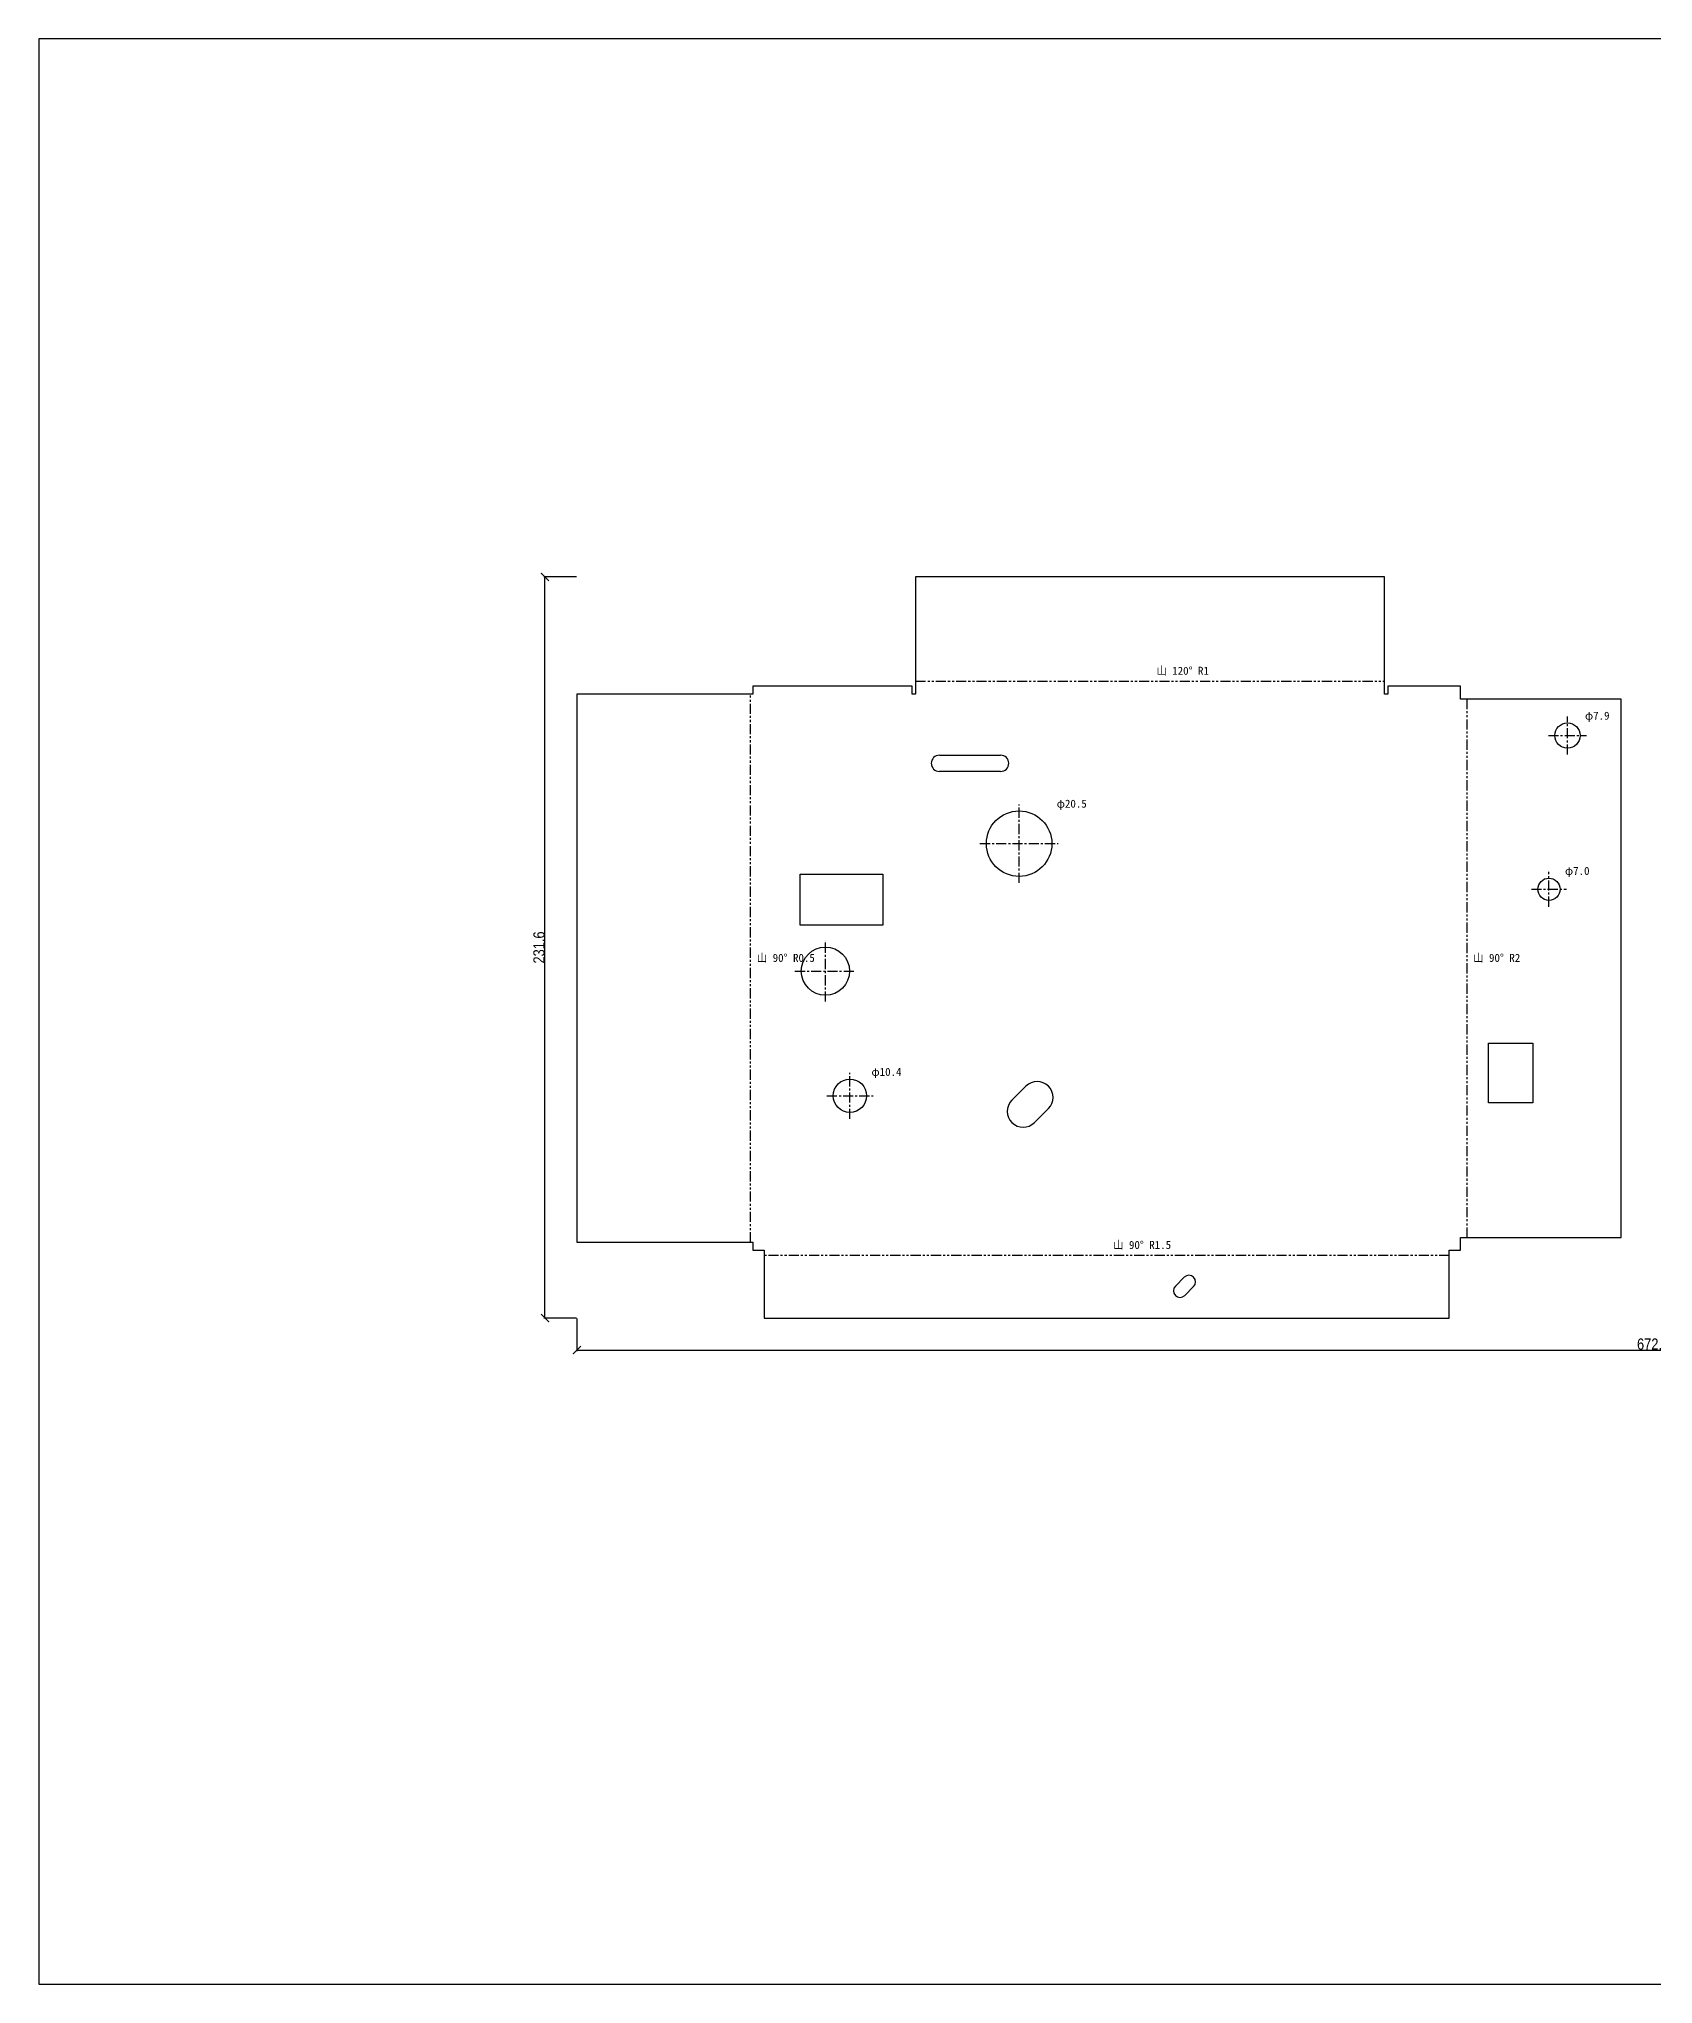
# Model space of a CAD drawing. Header units: millimetres. Extents: x -223 to 846, y -229 to 379.
# Drawn here: x -223 to 281, y -229 to 379 of the extents above; entities that cross this region are included whole.
import ezdxf

# ---------------------------------------------------------------- set-up
doc = ezdxf.new("R2010")
doc.units = ezdxf.units.MM
doc.linetypes.add('CENTER', pattern=[5.08, 3.175, -0.635, 0.635, -0.635])
doc.linetypes.add('PHANTOM', pattern=[6.35, 3.175, -0.635, 0.635, -0.635, 0.635, -0.635])
for name, color, linetype in [('BEND', 7, 'Continuous'), ('CENTER', 7, 'Continuous'), ('CUT', 7, 'Continuous'), ('DIM', 7, 'Continuous'), ('FRAME', 7, 'Continuous'), ('TEXT', 7, 'Continuous')]:
    doc.layers.add(name, color=color, linetype=linetype)
doc.styles.add('OpenSansCondensed-Light', font='OpenSansCondensed-Light.ttf')
doc.dimstyles.new('EZDXF', dxfattribs={"dimtxt": 0.25, "dimasz": 0.175, "dimexe": 0.375, "dimexo": 0.125, "dimgap": 0.1, "dimtad": 1, "dimlfac": 100, "dimzin": 12, "dimdsep": 46, "dimtxsty": 'OpenSansCondensed-Light', "dimblk": 'ARCHTICK', "dimcen": 2.5, "dimazin": 3, "dimtfac": 0.5, "dimtmove": 2, "dimatfit": 3})

# ---------------------------------------------------------------- blocks, each defined once
blk = doc.blocks.new('_ARCHTICK')
at = {"color": 0, "linetype": 'BYBLOCK', "const_width": 0.15}
blk.add_lwpolyline([(-0.5, -0.5), (0.5, 0.5)], dxfattribs=at)

msp = doc.modelspace()

# ---------------------------------------------------------------- linework, layer by layer
at = {"layer": 'BEND', "color": 4, "linetype": 'PHANTOM'}
for p, q in [((50.77, 177.83), (197.3, 177.83)), ((-0.79, 2.5), (-0.79, 173.75)), ((223.01, 172.25), (223.01, 4)), ((217.54, -1.57), (3.5, -1.57))]:
    msp.add_line(p, q, dxfattribs=at)
at = {"layer": 'CENTER', "color": 1, "linetype": 'CENTER'}
for p, q in [((254.47, 154.89), (254.47, 166.79)), ((248.52, 160.84), (260.42, 160.84)), ((83.15, 114.81), (83.15, 139.3)), ((70.9, 127.06), (95.39, 127.06)), ((248.68, 107.33), (248.68, 118.3)), ((243.2, 112.81), (254.17, 112.81)), ((22.63, 77.71), (22.63, 96.76)), ((13.1, 87.23), (32.15, 87.23)), ((30.29, 41.06), (30.29, 55.5)), ((23.07, 48.28), (37.51, 48.28))]:
    msp.add_line(p, q, dxfattribs=at)
at = {"layer": 'CUT'}
for p, q in [((197.3, 210.4), (50.77, 210.4)), ((50.77, 210.4), (50.77, 173.75)), ((197.3, 173.75), (197.3, 210.4)), ((49.77, 176.25), (0, 176.25)), ((0, 176.25), (0, 173.75)), ((49.77, 173.75), (49.77, 176.25)), ((221.04, 176.25), (198.3, 176.25)), ((198.3, 176.25), (198.3, 173.75)), ((221.04, 172.25), (221.04, 176.25)), ((0, 173.75), (-54.99, 173.75)), ((-54.99, 173.75), (-54.99, 2.5)), ((50.77, 173.75), (49.77, 173.75)), ((198.3, 173.75), (197.3, 173.75)), ((271.22, 172.25), (221.04, 172.25)), ((271.22, 4), (271.22, 172.25)), ((58.25, 154.7), (77.38, 154.7)), ((77.38, 149.62), (58.25, 149.62)), ((14.72, 101.6), (14.72, 117.48)), ((14.72, 117.48), (40.53, 117.48)), ((40.53, 117.48), (40.53, 101.6)), ((40.53, 101.6), (14.72, 101.6)), ((229.84, 64.77), (243.69, 64.77)), ((229.84, 46.08), (229.84, 64.77)), ((243.69, 64.77), (243.69, 46.08)), ((80.91, 46.92), (85.28, 51.29)), ((92.3, 44.27), (87.93, 39.9)), ((243.69, 46.08), (229.84, 46.08)), ((-54.99, 2.5), (0, 2.5)), ((0, 2.5), (0, 0)), ((0, 0), (3.5, 0)), ((3.5, 0), (3.5, -21.17)), ((217.54, -21.17), (217.54, 0)), ((217.54, 0), (221.04, 0)), ((221.04, 0), (221.04, 4)), ((221.04, 4), (271.22, 4)), ((131.97, -11.16), (134.72, -8.4)), ((137.67, -11.34), (134.91, -14.1)), ((3.5, -21.17), (217.54, -21.17))]:
    msp.add_line(p, q, dxfattribs=at)
for centre, radius in [((254.47, 160.84), 3.95), ((83.15, 127.06), 10.24), ((248.68, 112.81), 3.48), ((22.63, 87.23), 7.53), ((30.29, 48.28), 5.22)]:
    msp.add_circle(centre, radius, dxfattribs=at)
for centre, radius, start, end in [((58.25, 152.16), 2.54, 90, -90), ((77.38, 152.16), 2.54, -90, 90), ((88.79, 47.78), 4.96, -45, 135), ((84.42, 43.41), 4.96, 135, -45), ((133.44, -12.63), 2.08, 135, -45), ((136.2, -9.87), 2.08, -45, 135)]:
    msp.add_arc(centre, radius, start, end, dxfattribs=at)
at = {"layer": 'FRAME'}
for p, q in [((845.53, 378.5), (-223.09, 378.5)), ((-223.09, 378.5), (-223.09, -229.27)), ((-223.09, -229.27), (845.53, -229.27))]:
    msp.add_line(p, q, dxfattribs=at)

# ---------------------------------------------------------------- texts
at = {"layer": 'TEXT'}
for s, p in [('山 120° R1', (126.04, 179.83)), ('φ7.9', (259.92, 165.79)), ('φ20.5', (94.89, 138.3)), ('φ7.0', (253.67, 117.3)), ('山 90° R0.5', (1.21, 90.13)), ('山 90° R2', (225.01, 90.13)), ('φ10.4', (37.01, 54.5)), ('山 90° R1.5', (112.52, 0.43))]:
    msp.add_text(s, height=2.5, dxfattribs=at).set_placement(p)

# ---------------------------------------------------------------- dimensions: what is measured, and where the dimension line sits
at = {"layer": 'DIM'}
msp.add_linear_dim(base=(-64.99, -21.17), p1=(-54.99, -21.17), p2=(-54.99, 210.4), angle=90, dimstyle='EZDXF', override={"dimtxt": 3.5, "dimasz": 2.5, "dimdec": 1, "dimlfac": 1}, dxfattribs=at).render()
msp.add_linear_dim(base=(-54.99, -31.17), p1=(-54.99, -21.17), p2=(617.43, -21.17), dimstyle='EZDXF', override={"dimtxt": 3.5, "dimasz": 2.5, "dimdec": 1, "dimlfac": 1}, dxfattribs=at).render()

doc.saveas('drawing.dxf')
